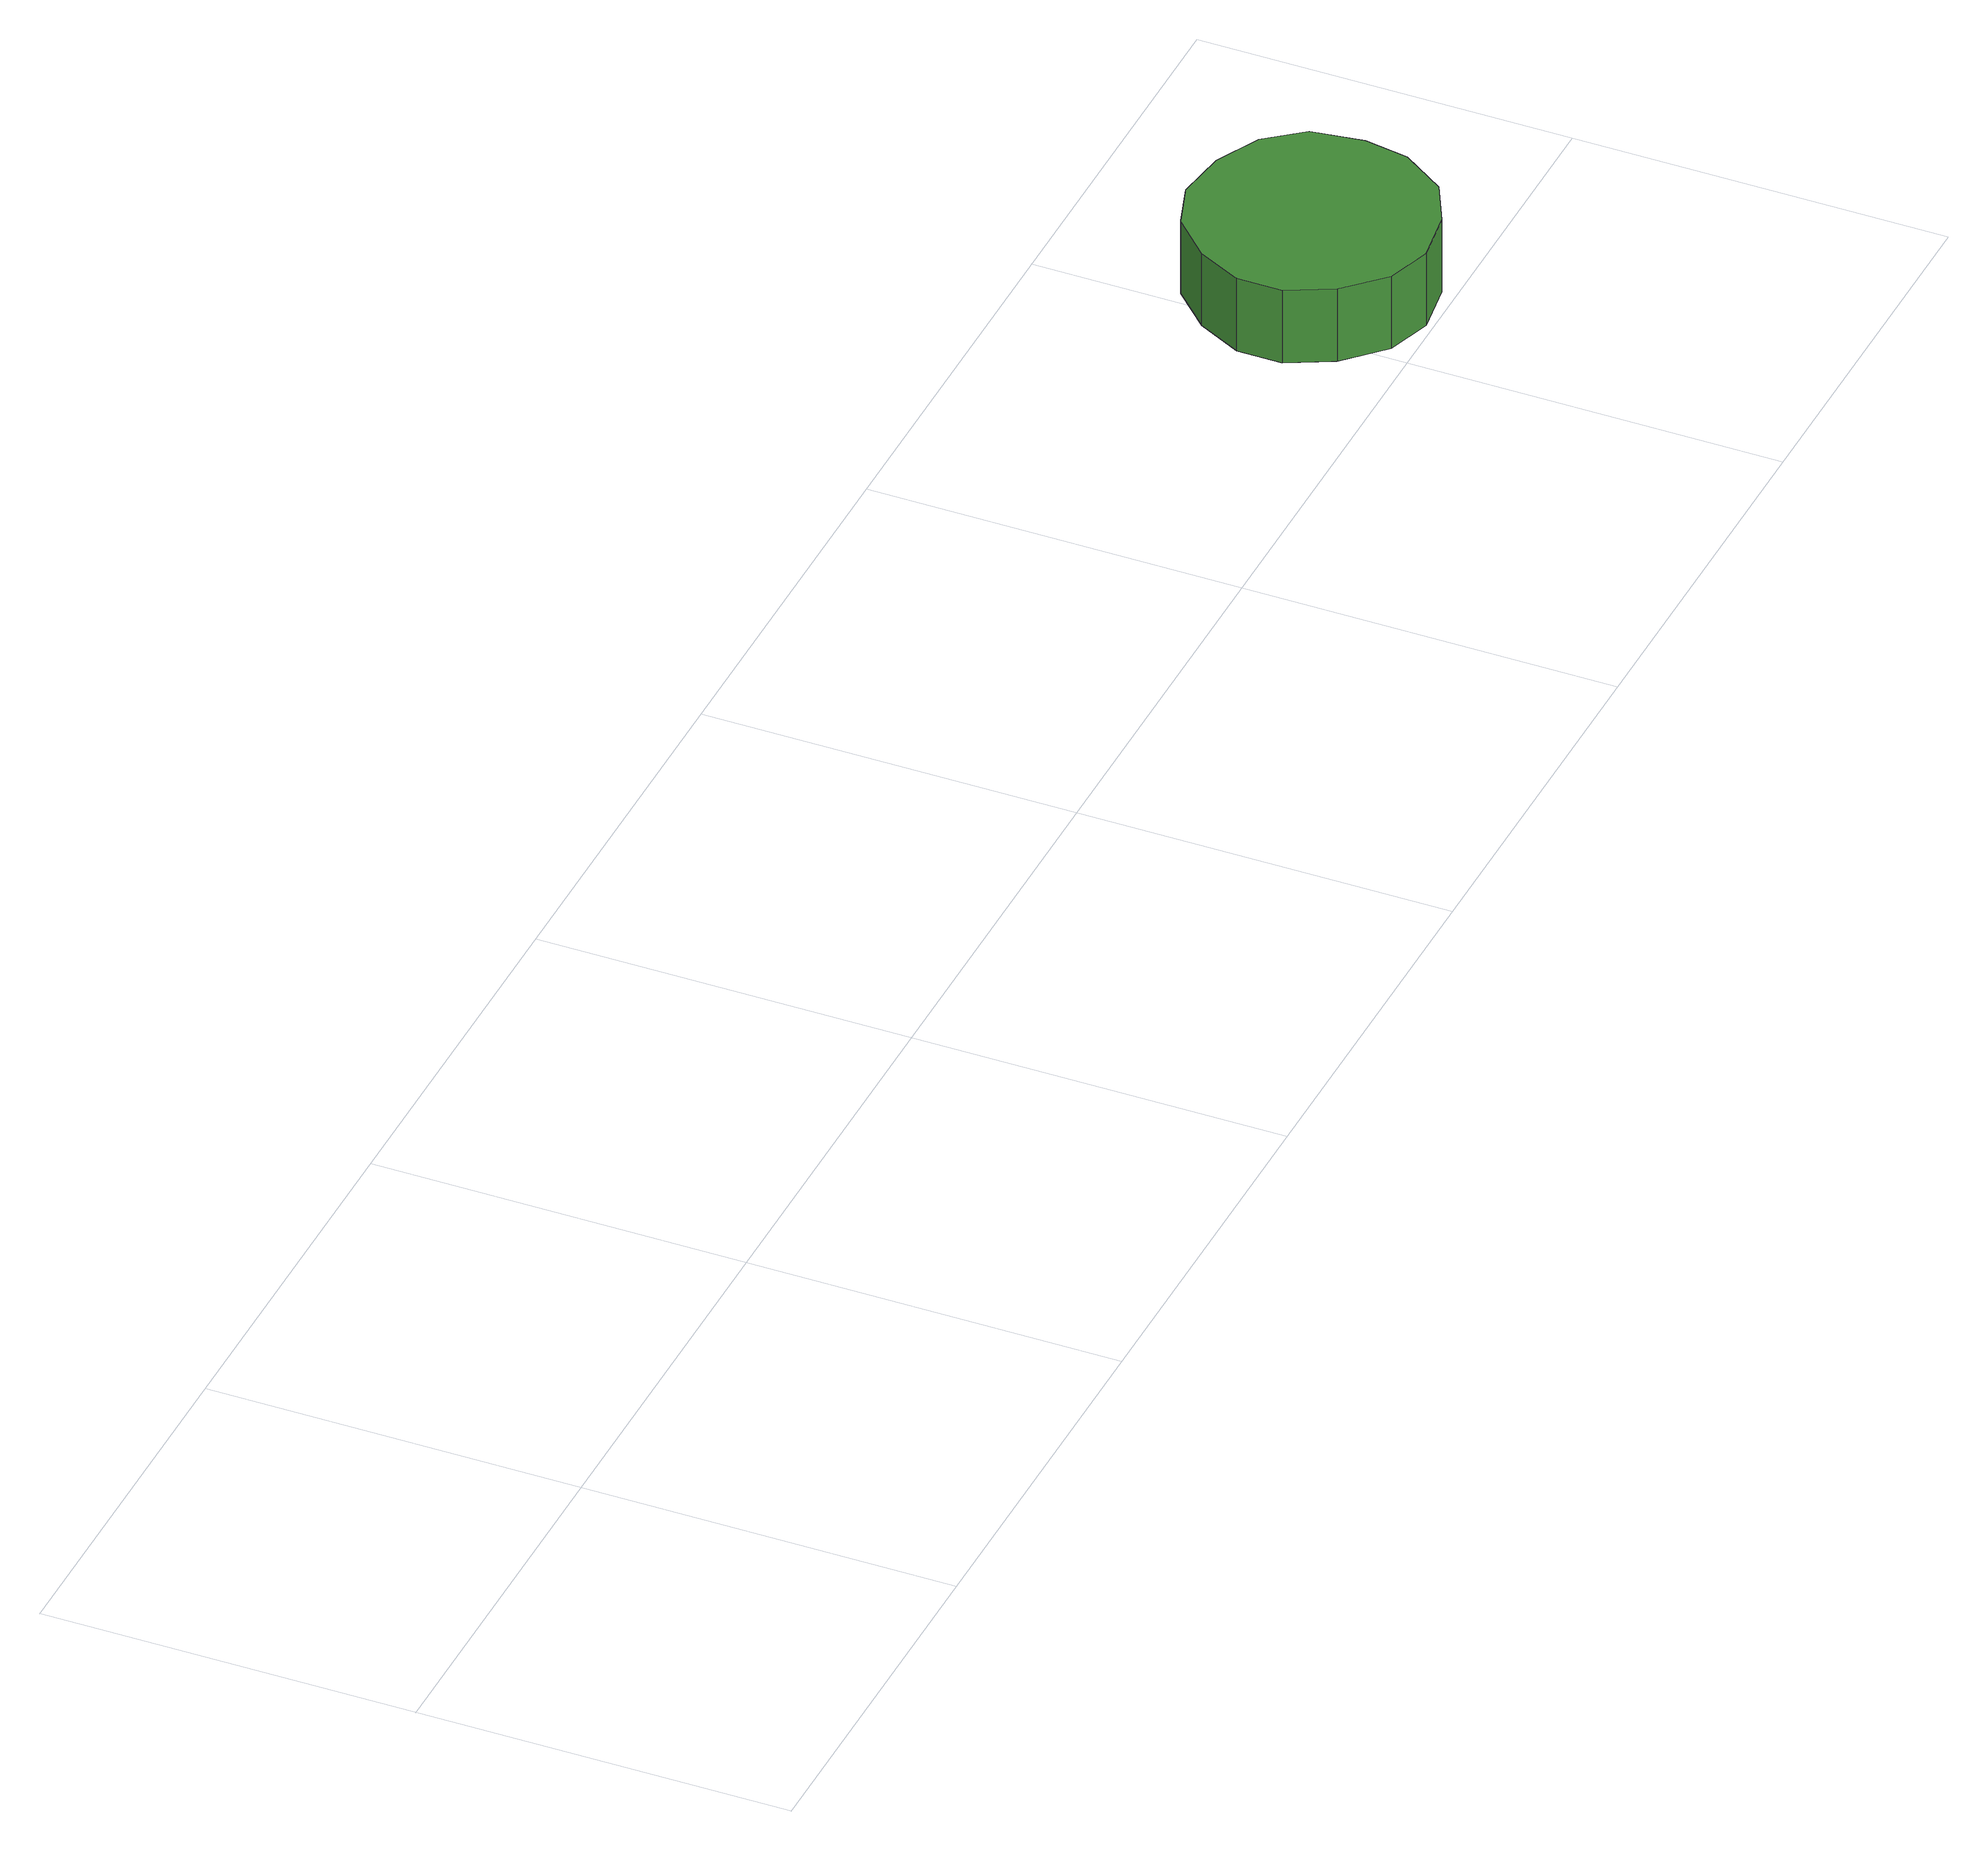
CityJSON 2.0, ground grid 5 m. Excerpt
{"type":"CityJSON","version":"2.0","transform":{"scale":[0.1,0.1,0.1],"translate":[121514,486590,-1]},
"CityObjects":{
"tree1":{"type":"SolitaryVegetationObject","attributes":{"function":"something"},"geometry":[{"type":"MultiSurface","lod":"1","boundaries":[[[0,1,2,3,4,5,6,7,8,9,10,11,12,13,14]],[[15,16,17,18,19,20,21,22,23,24,25,26,27,28,29]],[[0,29,28,1]],[[1,28,27,2]],[[2,27,26,3]],[[3,26,25,4]],[[4,25,24,5]],[[5,24,23,6]],[[6,23,22,7]],[[7,22,21,8]],[[8,21,20,9]],[[9,20,19,10]],[[10,19,18,11]],[[11,18,17,12]],[[12,17,16,13]],[[13,16,15,14]],[[14,15,29,0]]]}]},
"tree2":{"type":"SolitaryVegetationObject","attributes":{"function":"something"}}
},
"vertices":[
[276,17,19],[275,24,19],[271,29,19],[265,32,19],[258,33,19],[252,31,19],[247,26,19],[244,20,19],[244,14,19],[247,8,19],[252,3,19],[258,1,19],[265,2,19],[271,5,19],[275,11,19],[275,11,8],[271,5,8],[265,2,8],[258,1,8],[252,3,8],[247,8,8],[244,14,8],[244,20,8],[247,26,8],[252,31,8],[258,33,8],[265,32,8],[271,29,8],[275,24,8],[276,17,8]
]}
